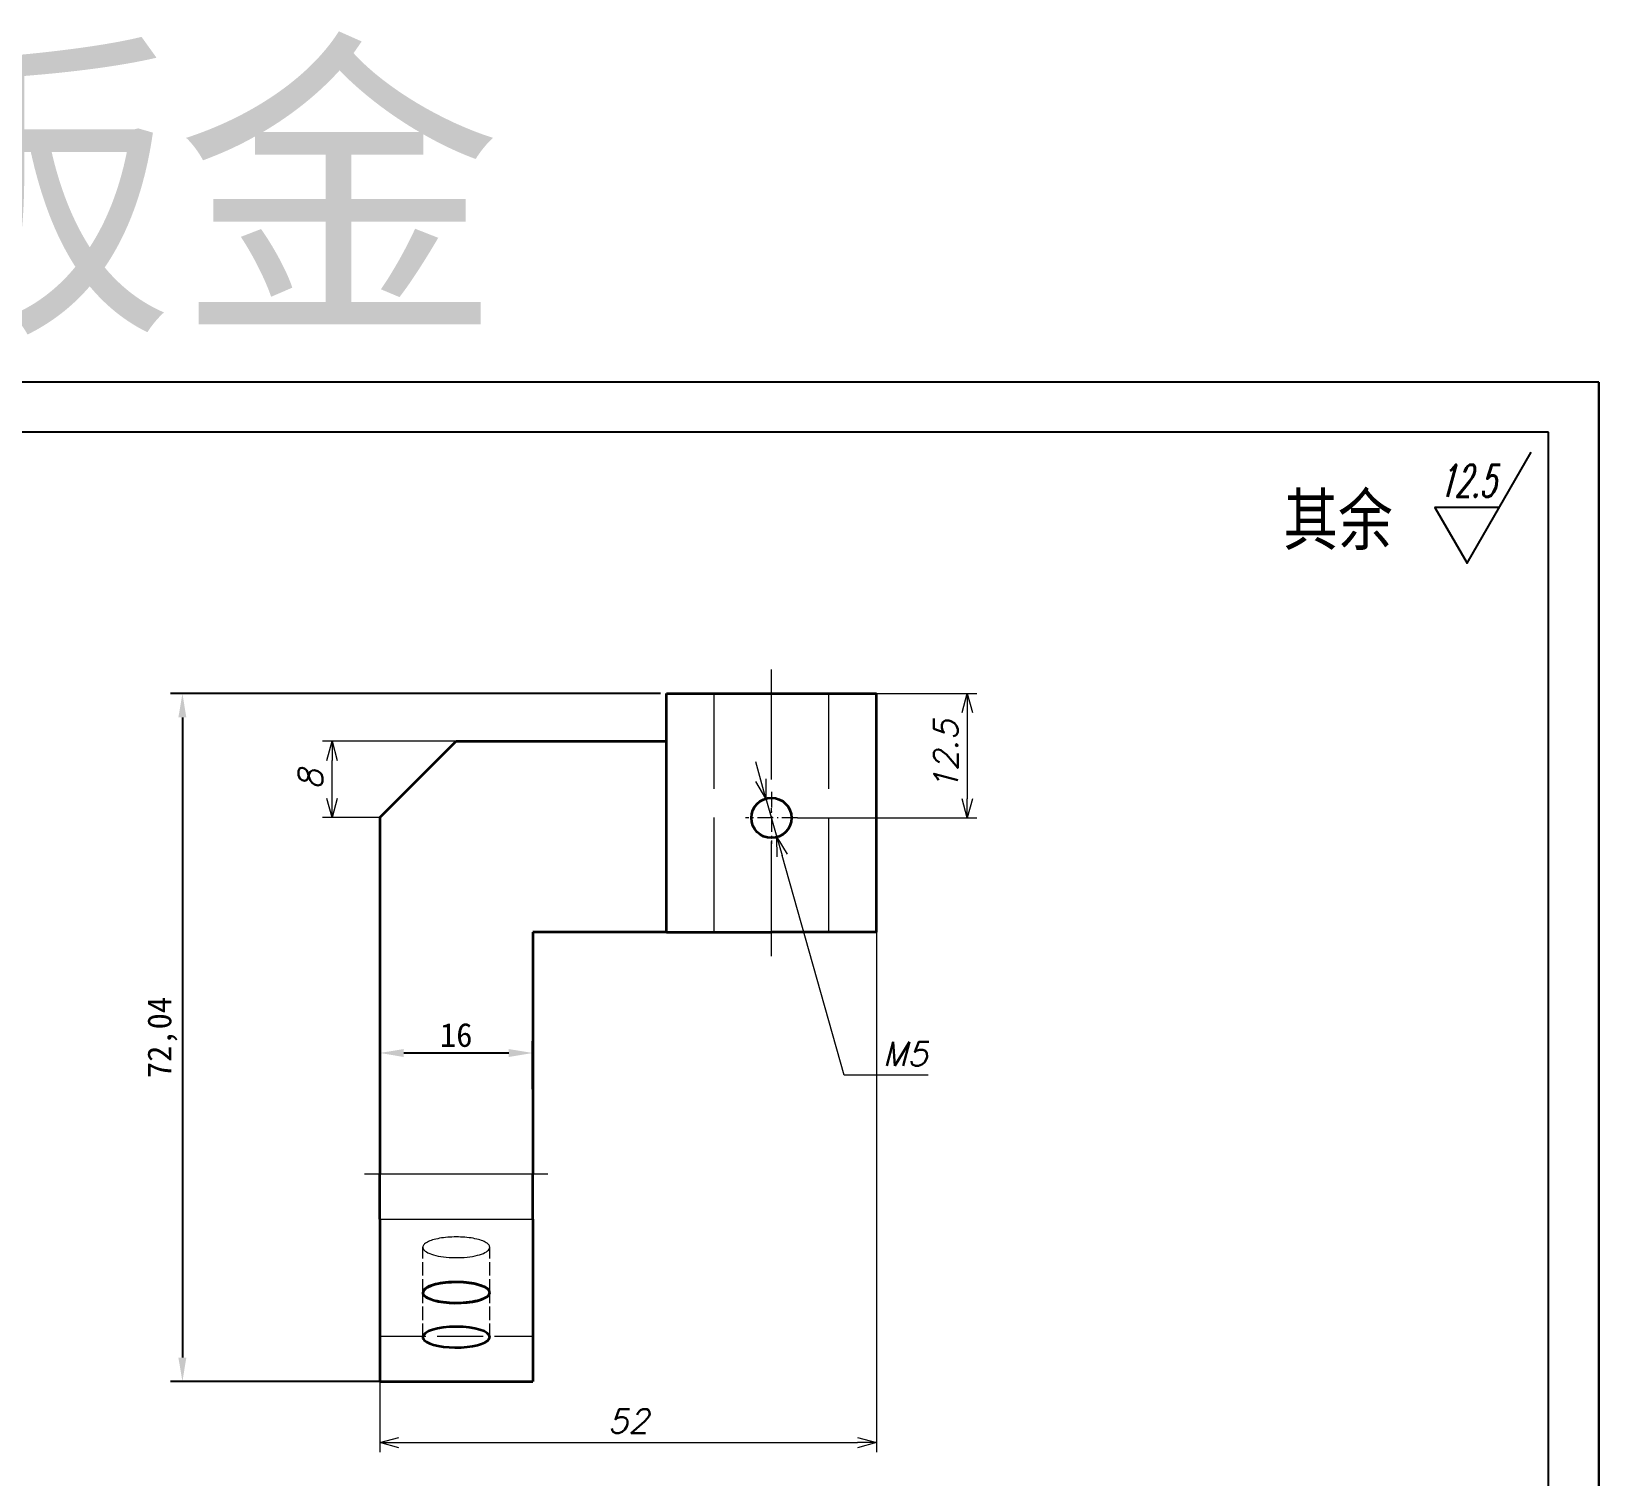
# Model space of a CAD drawing. Header units: inches. Extents: x -5 to 12500, y -2930 to 1334.
# Drawn here: x 1911.6 to 2075.7, y 124.7 to 276 of the extents above; entities that cross this region are included whole.
import ezdxf
from ezdxf.enums import TextEntityAlignment as Align

# ---------------------------------------------------------------- set-up
doc = ezdxf.new("R2010")
doc.units = ezdxf.units.IN
doc.header["$MEASUREMENT"] = 0
doc.linetypes.add('DASHDOT', pattern=[18.5, 12, -3, 0.5, -3])
doc.linetypes.add('DASHED', pattern=[15, 12, -3])
doc.layers.add('Dim', color=3, linetype='Continuous')
doc.styles.add('DIM_FONT', font='romans.shx', dxfattribs={"oblique": 15})
doc.styles.add('仿宋体', font='FSGB2312.ttf', dxfattribs={"width": 0.8, "height": 3.5})
doc.dimstyles.new('KK2.5', dxfattribs={"dimtxt": 2.5, "dimasz": 2, "dimexe": 1, "dimexo": 0, "dimgap": 1, "dimtad": 1, "dimtoh": 1, "dimdsep": 46, "dimtxsty": 'DIM_FONT', "dimblk": 'OPEN30', "dimcen": 0, "dimclrd": 3, "dimclre": 3, "dimclrt": 3, "dimazin": 2, "dimtfac": 1, "dimtmove": 0, "dimatfit": 3, "dimldrblk": 'OPEN30', "dimfxl": 0, "dimtolj": 1, "dimlwd": 20, "dimlwe": 20, "dimarcsym": 0})
doc.dimstyles.get("Standard").update_dxf_attribs({"dimtxt": 0.18, "dimasz": 0.18, "dimexe": 0.18, "dimexo": 0.0625, "dimgap": 0.09, "dimtad": 0, "dimtih": 1, "dimtoh": 1, "dimdec": 4, "dimzin": 0, "dimdsep": 46, "dimtxsty": 'Standard', "dimcen": 0.09, "dimadec": 0, "dimazin": 0, "dimtfac": 1, "dimtdec": 4, "dimtofl": 0, "dimtmove": 0, "dimatfit": 3, "dimfxl": 0, "dimtolj": 1, "dimtzin": 0, "dimarcsym": 0})

# ---------------------------------------------------------------- blocks, each defined once
blk = doc.blocks.new('BZ-MQH')
for p, q in [((-213949.02, 20874.59), (-214275.72, 20874.59)), ((-213949.02, 20643.59), (-213949.02, 20874.59)), ((-213949.02, 20874.59), (-213949.02, 20643.59)), ((-213954.52, 20869.09), (-214270.22, 20869.09)), ((-213954.52, 20649.09), (-213954.52, 20869.09))]:
    blk.add_line(p, q)
at = {"layer": 'Dim', "ltscale": 2}
blk.add_lwpolyline([(-213959.94, 20860.83), (-213966.98, 20860.83), (-213963.46, 20854.73), (-213956.42, 20866.92)], dxfattribs=at)
at = {"layer": 'Dim', "ltscale": 2, "style": 'DIM_FONT', "oblique": 15, "width": 0.559478}
blk.add_text('12.5', height=3.52, dxfattribs=at).set_placement((-213966.6, 20862), (-213960.32, 20862), align=Align.FIT)
at = {"layer": 'Dim', "insert": (-213983.61, 20862.26), "char_height": 5.5, "width": 67.3601, "attachment_point": 1, "style": '仿宋体'}
blk.add_mtext('其余', dxfattribs=at)
blk = doc.blocks.new('*D27')
at = {"color": 0, "lineweight": -2, "transparency": 16777216}
for p, q in [((1977.47, 206.68), (1926.17, 206.68)), ((1927.42, 204.18), (1927.42, 137.14)), ((1963.47, 134.64), (1926.17, 134.64))]:
    blk.add_line(p, q, dxfattribs=at)
at = {"color": 0, "transparency": 16777216}
for points in [[(1927, 204.18), (1927.83, 204.18), (1927.42, 206.68)], [(1927, 137.14), (1927.83, 137.14), (1927.42, 134.64)]]:
    blk.add_solid(points, dxfattribs=at)
at = {"layer": 'DEFPOINTS', "color": 0, "transparency": 16777216}
for p in [(1978.09, 206.68), (1927.42, 134.64), (1964.09, 134.64)]:
    blk.add_point(p, dxfattribs=at)
at = {"color": 0, "transparency": 16777216, "insert": (1925.33, 170.66), "char_height": 2.5, "attachment_point": 5, "rotation": 90}
blk.add_mtext('72,04', dxfattribs=at)
blk = doc.blocks.new('*D28')
at = {"color": 0, "lineweight": -2, "transparency": 16777216}
for p, q in [((1948.09, 165.26), (1948.09, 170.29)), ((1950.59, 169.04), (1961.59, 169.04)), ((1964.09, 165.26), (1964.09, 170.29))]:
    blk.add_line(p, q, dxfattribs=at)
at = {"color": 0, "transparency": 16777216}
for points in [[(1950.59, 169.45), (1950.59, 168.62), (1948.09, 169.04)], [(1961.59, 169.45), (1961.59, 168.62), (1964.09, 169.04)]]:
    blk.add_solid(points, dxfattribs=at)
at = {"layer": 'DEFPOINTS', "color": 0, "transparency": 16777216}
for p in [(1964.09, 169.04), (1948.09, 164.63), (1964.09, 164.63)]:
    blk.add_point(p, dxfattribs=at)
at = {"color": 0, "transparency": 16777216, "insert": (1956.09, 170.91), "char_height": 2.5, "attachment_point": 5}
blk.add_mtext('16', dxfattribs=at)
blk = doc.blocks.new('_Open30')
at = {"color": 0, "linetype": 'ByBlock', "lineweight": -2}
for p, q in [((-1, 0.268), (0, 0)), ((0, 0), (-1, -0.268)), ((0, 0), (-1, 0))]:
    blk.add_line(p, q, dxfattribs=at)
blk = doc.blocks.new('*D29')
at = {"color": 3, "lineweight": 20, "transparency": 16777216}
for p, q in [((1987.98, 197.6), (1987.44, 199.53)), ((1988.52, 195.68), (1989.67, 191.64)), ((1996.71, 166.7), (1990.21, 189.71)), ((2005.51, 166.7), (1996.71, 166.7))]:
    blk.add_line(p, q, dxfattribs=at)
at = {"layer": 'DEFPOINTS', "color": 0, "transparency": 16777216}
for p in [(1988.52, 195.68), (1989.67, 191.64)]:
    blk.add_point(p, dxfattribs=at)
at = {"color": 3, "lineweight": 20, "transparency": 16777216, "xscale": 2, "yscale": 2, "zscale": 2}
for p, rotation in [((1988.52, 195.68), 285.7798605065049), ((1989.67, 191.64), 105.7798605065049)]:
    blk.add_blockref('_Open30', p, dxfattribs=dict(at, rotation=rotation))
at = {"color": 3, "transparency": 16777216, "insert": (2003.09, 168.95), "char_height": 2.5, "attachment_point": 5, "style": 'DIM_FONT'}
blk.add_mtext('\\A1;M5', dxfattribs=at)
blk = doc.blocks.new('*D31')
at = {"color": 3, "lineweight": 20, "transparency": 16777216}
for p, q in [((1956.09, 201.68), (1942.09, 201.68)), ((1943.09, 195.68), (1943.09, 199.68)), ((1948.09, 193.68), (1942.09, 193.68))]:
    blk.add_line(p, q, dxfattribs=at)
at = {"layer": 'DEFPOINTS', "color": 0, "transparency": 16777216}
for p in [(1943.09, 201.68), (1956.09, 201.68), (1948.09, 193.68)]:
    blk.add_point(p, dxfattribs=at)
at = {"color": 3, "lineweight": 20, "transparency": 16777216, "xscale": 2, "yscale": 2, "zscale": 2}
for p, rotation in [((1943.09, 201.68), 90), ((1943.09, 193.68), 270)]:
    blk.add_blockref('_Open30', p, dxfattribs=dict(at, rotation=rotation))
at = {"color": 3, "transparency": 16777216, "insert": (1940.84, 197.68), "char_height": 2.5, "attachment_point": 5, "rotation": 90, "style": 'DIM_FONT'}
blk.add_mtext('\\A1;8', dxfattribs=at)
blk = doc.blocks.new('*D33')
at = {"color": 3, "lineweight": 20, "transparency": 16777216}
for p, q in [((2000.09, 181.68), (2000.09, 127.25)), ((1948.09, 134.64), (1948.09, 127.25)), ((1950.09, 128.25), (1998.09, 128.25))]:
    blk.add_line(p, q, dxfattribs=at)
at = {"layer": 'DEFPOINTS', "color": 0, "transparency": 16777216}
for p in [(2000.09, 181.68), (1948.09, 134.64), (2000.09, 128.25)]:
    blk.add_point(p, dxfattribs=at)
at = {"color": 3, "lineweight": 20, "transparency": 16777216, "xscale": 2, "yscale": 2, "zscale": 2, "rotation": 180}
blk.add_blockref('_Open30', (1948.09, 128.25), dxfattribs=at)
at = {"color": 3, "lineweight": 20, "transparency": 16777216, "xscale": 2, "yscale": 2, "zscale": 2}
blk.add_blockref('_Open30', (2000.09, 128.25), dxfattribs=at)
at = {"color": 3, "transparency": 16777216, "insert": (1974.09, 130.5), "char_height": 2.5, "attachment_point": 5, "style": 'DIM_FONT'}
blk.add_mtext('\\A1;52', dxfattribs=at)
blk = doc.blocks.new('*D34')
at = {"color": 3, "lineweight": 20, "transparency": 16777216}
for p, q in [((2000.09, 206.68), (2010.6, 206.68)), ((2009.6, 204.68), (2009.6, 195.66)), ((1991.82, 193.66), (2010.6, 193.66))]:
    blk.add_line(p, q, dxfattribs=at)
at = {"layer": 'DEFPOINTS', "color": 0, "transparency": 16777216}
for p in [(2000.09, 206.68), (1991.82, 193.66), (2009.6, 193.66)]:
    blk.add_point(p, dxfattribs=at)
at = {"color": 3, "lineweight": 20, "transparency": 16777216, "xscale": 2, "yscale": 2, "zscale": 2}
for p, rotation in [((2009.6, 206.68), 90), ((2009.6, 193.66), 270)]:
    blk.add_blockref('_Open30', p, dxfattribs=dict(at, rotation=rotation))
at = {"color": 3, "transparency": 16777216, "insert": (2007.35, 200.17), "char_height": 2.5, "attachment_point": 5, "rotation": 90, "style": 'DIM_FONT'}
blk.add_mtext('\\A1;12.5', dxfattribs=at)

msp = doc.modelspace()

# ---------------------------------------------------------------- linework, layer by layer
at = {"color": 7, "linetype": 'DASHDOT', "lineweight": 13}
msp.add_line((1989.094, 179.181), (1989.094, 209.181), dxfattribs=at)
at = {"color": 7, "lineweight": 35}
for p, q in [((1978.094, 206.681), (1989.094, 206.681)), ((1978.094, 201.681), (1978.094, 206.681)), ((1989.094, 206.681), (2000.094, 206.681)), ((2000.094, 181.681), (2000.094, 206.681)), ((1948.094, 193.681), (1956.094, 201.681)), ((1956.094, 201.681), (1978.094, 201.681)), ((1978.094, 181.681), (1978.094, 201.681)), ((1948.094, 193.681), (1948.094, 156.396)), ((1964.094, 181.681), (1964.094, 156.396)), ((1978.094, 181.681), (1964.094, 181.681)), ((1978.094, 181.681), (1989.094, 181.681)), ((2000.094, 181.681), (1989.094, 181.681)), ((1948.094, 151.642), (1948.094, 156.396)), ((1964.094, 151.642), (1964.094, 156.396)), ((1948.094, 151.642), (1948.094, 134.639)), ((1964.094, 151.642), (1964.094, 134.639)), ((1948.094, 134.639), (1964.094, 134.639))]:
    msp.add_line(p, q, dxfattribs=at)
at = {"color": 7, "linetype": 'DASHED', "lineweight": 13}
for p, q in [((1983.094, 181.681), (1983.094, 206.681)), ((1995.094, 181.681), (1995.094, 206.681)), ((1978.094, 181.681), (1978.094, 201.681))]:
    msp.add_line(p, q, dxfattribs=at)
at = {"color": 7, "linetype": 'DASHDOT', "lineweight": 13, "ltscale": 0.136501}
msp.add_line((1989.094, 196.386), (1989.094, 190.926), dxfattribs=at)
at = {"color": 7, "linetype": 'DASHDOT', "lineweight": 13, "ltscale": 0.136511}
msp.add_line((1991.825, 193.656), (1986.364, 193.656), dxfattribs=at)
at = {"color": 7, "linetype": 'DASHDOT', "lineweight": 13, "ltscale": 0.479993}
msp.add_line((1946.495, 156.396), (1965.694, 156.396), dxfattribs=at)
at = {"color": 7, "linetype": 'DASHED', "lineweight": 13, "ltscale": 0.4}
for p, q in [((1948.094, 156.396), (1964.094, 156.396)), ((1948.094, 139.392), (1964.094, 139.392))]:
    msp.add_line(p, q, dxfattribs=at)
at = {"color": 7, "lineweight": 13}
for p, q in [((1948.094, 156.396), (1964.094, 156.396)), ((1948.094, 151.642), (1964.094, 151.642))]:
    msp.add_line(p, q, dxfattribs=at)
at = {"color": 7, "linetype": 'DASHED', "lineweight": 13, "ltscale": 0.118837}
for p, q in [((1952.594, 143.943), (1952.594, 148.696)), ((1959.594, 143.943), (1959.594, 148.696)), ((1952.594, 139.291), (1952.594, 144.044))]:
    msp.add_line(p, q, dxfattribs=at)
at = {"color": 7, "linetype": 'DASHED', "lineweight": 13, "ltscale": 0.118835}
msp.add_line((1959.594, 139.291), (1959.594, 144.044), dxfattribs=at)
at = {"color": 7, "lineweight": 35}
msp.add_circle((1989.094, 193.656), 2.1, dxfattribs=at)
at = {"color": 7, "linetype": 'DASHED', "lineweight": 13}
for centre, start_param, end_param in [((1956.094, 148.696), 6.2831657, 9.4247584), ((1956.094, 148.696), 3.1415731, 3.4299986), ((1956.094, 148.696), 3.4299986, 6.2831657), ((1956.094, 144.044), 0.2884059, 3.1415731), ((1956.094, 144.044), 3.1415731, 6.2831657), ((1956.094, 144.044), 6.2831657, 6.5715913)]:
    msp.add_ellipse(centre, major_axis=(3.5, 0), ratio=0.3101316, start_param=start_param, end_param=end_param, dxfattribs=at)
at = {"color": 7, "lineweight": 35}
for centre, major_axis, start_param, end_param in [((1956.094, 143.943), (-3.5, 0), 3.4299986, 6.2831657), ((1956.094, 143.943), (-3.5, 0), 6.2831657, 6.5715913), ((1956.094, 143.943), (3.5, 0), 3.4299986, 6.2831657), ((1956.094, 143.943), (3.5, 0), 6.2831657, 6.5715913), ((1956.094, 139.291), (-3.5, 0), 3.1415731, 6.2831657), ((1956.094, 139.291), (-3.5, 0), 6.2831657, 6.5715913), ((1956.094, 139.291), (-3.5, 0), 0.2884059, 3.1415731)]:
    msp.add_ellipse(centre, major_axis=major_axis, ratio=0.3101316, start_param=start_param, end_param=end_param, dxfattribs=at)

# ---------------------------------------------------------------- block references
at = {"xscale": 0.9545454545295797, "yscale": 0.9545454545404937, "zscale": 0.9545454545454546}
msp.add_blockref('BZ-MQH', (206299.768, -19686.461), dxfattribs=at)

# ---------------------------------------------------------------- texts
at = {"color": 3, "insert": (1892.687, 272.057), "char_height": 25, "width": 80.73227, "attachment_point": 1}
msp.add_mtext('{\\fSimSun|b0|i0|c134|p2;钣金}', dxfattribs=at)

# ---------------------------------------------------------------- dimensions: what is measured, and where the dimension line sits
at = {"color": 3}
dim = msp.add_linear_dim(base=(1927.417, 134.639), p1=(1978.094, 206.681), p2=(1964.094, 134.639), angle=90, dimstyle='Standard', override={"dimtxt": 2.5, "dimasz": 2.5, "dimexe": 1.25, "dimexo": 0.625, "dimgap": 0.625, "dimtad": 1, "dimtih": 0, "dimtoh": 0, "dimdec": 2, "dimzin": 8, "dimdsep": 44, "dimcen": 2.5, "dimtdec": 2, "dimtofl": 1, "dimatfit": 0, "dimtolj": 0, "dimtzin": 8}, dxfattribs=at)
dim.commit()
dim.dimension.update_dxf_attribs({"geometry": '*D27', "text_midpoint": (1925.333, 170.66)})
dim = msp.add_linear_dim(base=(2009.596, 193.656), p1=(2000.094, 206.681), p2=(1991.825, 193.656), angle=90, text='12.5', dimstyle='KK2.5', dxfattribs=at)
dim.commit()
dim.dimension.update_dxf_attribs({"geometry": '*D34', "text_midpoint": (2007.346, 200.169)})
dim = msp.add_linear_dim(base=(1943.094, 201.681), p1=(1948.094, 193.681), p2=(1956.094, 201.681), angle=90, dimstyle='KK2.5', dxfattribs=at)
dim.commit()
dim.dimension.update_dxf_attribs({"geometry": '*D31', "text_midpoint": (1940.844, 197.681)})
dim = msp.add_diameter_dim_2p(p1=(1988.523, 195.677), p2=(1989.665, 191.636), text='M5', dimstyle='KK2.5', dxfattribs=at)
dim.commit()
dim.dimension.update_dxf_attribs({"geometry": '*D29', "text_midpoint": (2003.092, 166.697), "dimtype": 163})
dim = msp.add_linear_dim(base=(2000.094, 128.252), p1=(1948.094, 134.639), p2=(2000.094, 181.681), dimstyle='KK2.5', dxfattribs=at)
dim.commit()
dim.dimension.update_dxf_attribs({"geometry": '*D33', "text_midpoint": (1974.094, 130.502)})
dim = msp.add_linear_dim(base=(1964.094, 169.038), p1=(1948.094, 164.63), p2=(1964.094, 164.63), dimstyle='Standard', override={"dimtxt": 2.5, "dimasz": 2.5, "dimexe": 1.25, "dimexo": 0.625, "dimgap": 0.625, "dimtad": 1, "dimtih": 0, "dimtoh": 0, "dimdec": 2, "dimzin": 8, "dimdsep": 44, "dimcen": 2.5, "dimtdec": 2, "dimtofl": 1, "dimatfit": 0, "dimtolj": 0, "dimtzin": 8}, dxfattribs=at)
dim.commit()
dim.dimension.update_dxf_attribs({"geometry": '*D28', "text_midpoint": (1956.094, 170.913)})

doc.saveas('drawing.dxf')
